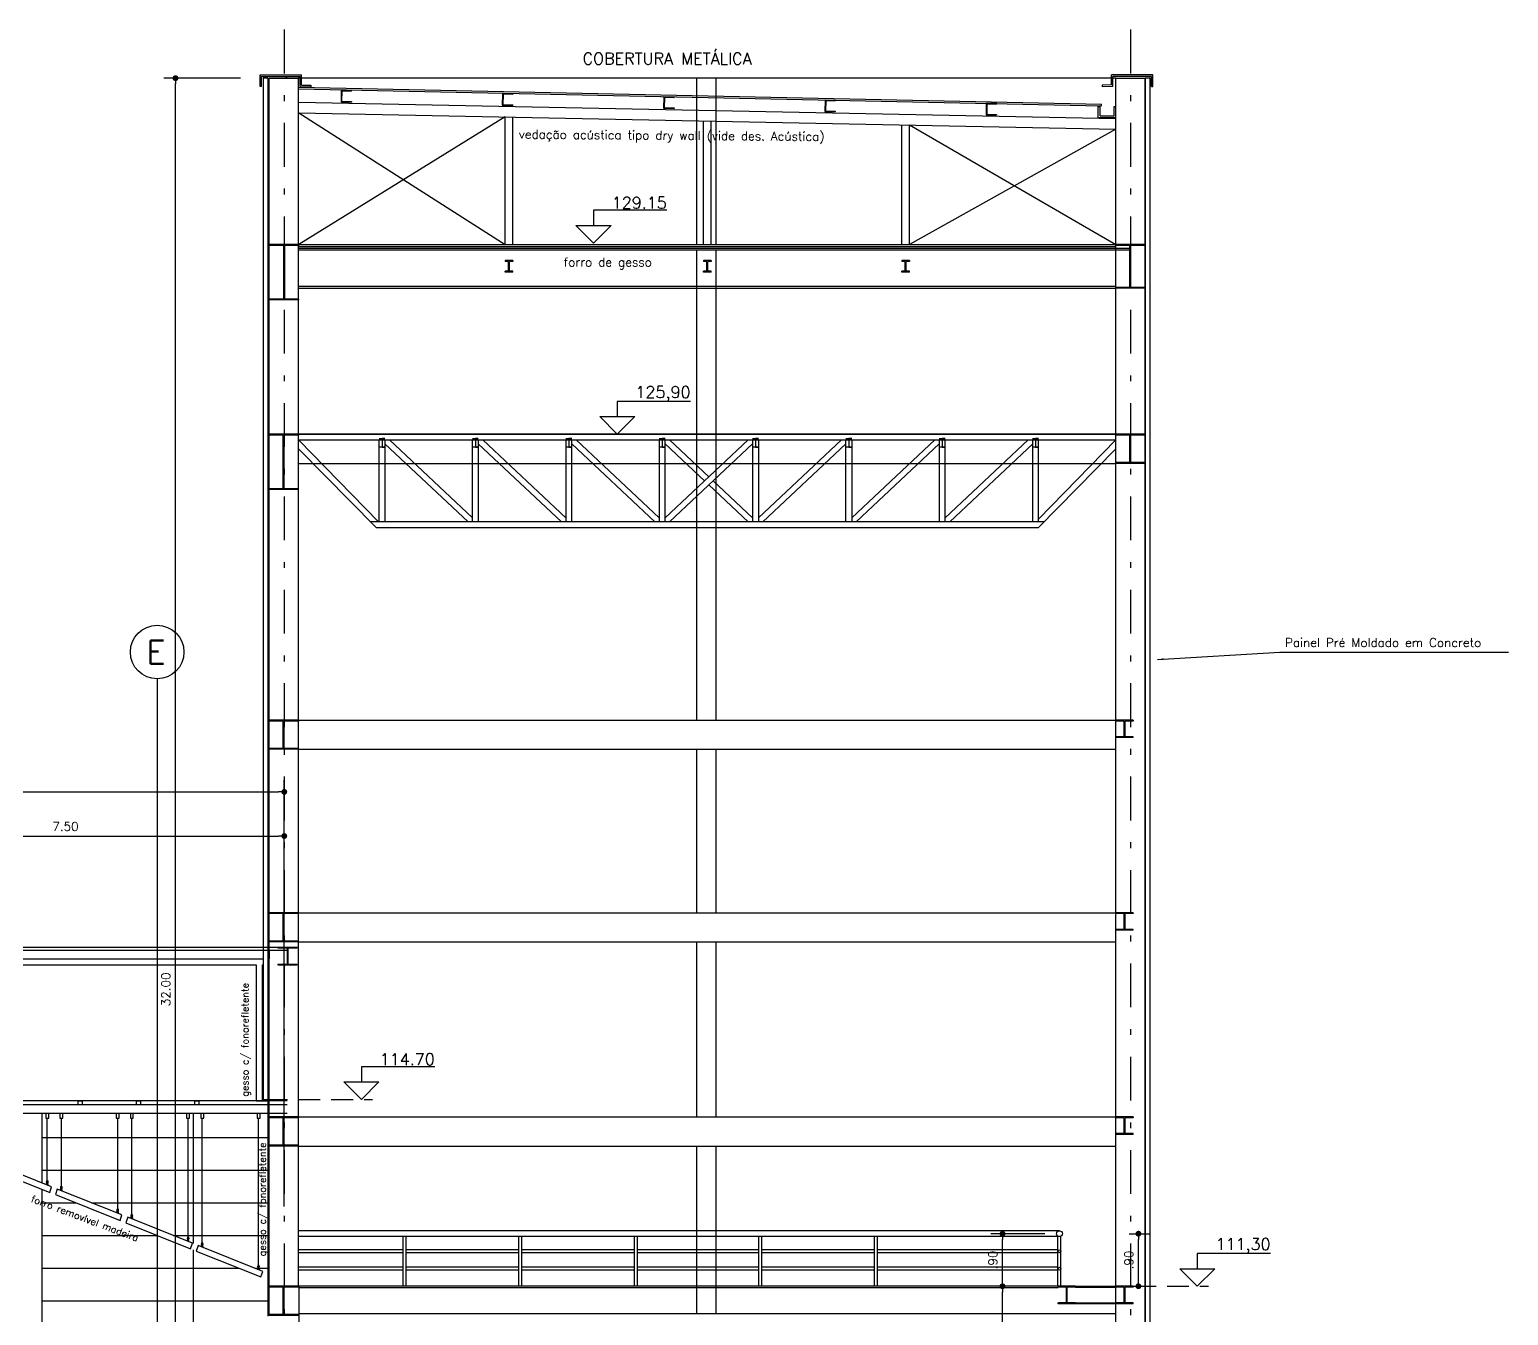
# Model space of a CAD drawing. Extents: x -14 to 107, y -33 to 53.
# Drawn here: x 55.05 to 80.4, y -12.45 to 9.58 of the extents above; entities that cross this region are included whole.
import ezdxf
from ezdxf.enums import TextEntityAlignment as Align

# ---------------------------------------------------------------- set-up
doc = ezdxf.new("R2010")
doc.units = 0
doc.header["$LTSCALE"] = 1.5
doc.header["$MEASUREMENT"] = 0
doc.linetypes.add('DASHDOT', pattern=[1, 0.5, -0.25, 0, -0.25])
doc.linetypes.add('HIDDEN', pattern=[0.375, 0.25, -0.125])
doc.layers.get('0').update_dxf_attribs({"linetype": 'CONTINUOUS'})
doc.layers.get('DEFPOINTS').update_dxf_attribs({"linetype": 'CONTINUOUS'})
for name, color, linetype in [('A-ESTRUTURA', 4, 'CONTINUOUS'), ('A-FORRO', 2, 'CONTINUOUS'), ('A-PAREDE', 3, 'CONTINUOUS'), ('COTAS', 1, 'CONTINUOUS'), ('EIXOS', 7, 'DASHDOT'), ('LNHVISTA', 2, 'CONTINUOUS'), ('N-LNHVISTA', 2, 'CONTINUOUS'), ('N-NOTACOES', 7, 'CONTINUOUS'), ('N-PROJEÇÃO', 1, 'HIDDEN'), ('N-TEXTO', 2, 'CONTINUOUS')]:
    doc.layers.add(name, color=color, linetype=linetype)
doc.styles.add('COTA', font='romans.shx')
doc.styles.add('REGUA-080', font='simplex', dxfattribs={"height": 0.15})
doc.styles.add('ROMANS', font='romans')
doc.dimstyles.new('DG060-1', dxfattribs={"dimscale": 0.1, "dimtxt": 1.5, "dimasz": 1, "dimexe": 2, "dimexo": 2.5, "dimgap": 0.9, "dimtad": 1, "dimzin": 4, "dimtxsty": 'COTA', "dimblk": 'DOT', "dimblk1": 'DOT', "dimblk2": 'DOT', "dimsah": 1, "dimcen": 0.09, "dimclrd": 1, "dimclre": 1, "dimclrt": 2, "dimazin": 3, "dimtfac": 1, "dimtdec": 4, "dimtix": 1, "dimtmove": 0, "dimatfit": 3, "dimtvp": 2, "dimtolj": 1, "dimtzin": 0})

# ---------------------------------------------------------------- blocks, each defined once
blk = doc.blocks.new('N-1903')
at = {"layer": 'N-NOTACOES', "color": 1}
for p, q in [((0.01255, 0.00562), (0, 0.00562)), ((0, 0.00562), (0, 0.003)), ((-0.003, 0.003), (0.003, 0.003)), ((0, 0), (-0.003, 0.003)), ((0.003, 0.003), (0, 0))]:
    blk.add_line(p, q, dxfattribs=at)
at = {"layer": 'N-NOTACOES', "color": 2, "style": 'ROMANS'}
blk.add_attdef('COTAC', text='', height=0.002, dxfattribs=at).set_placement((0.00785, 0.00691), align=Align.MIDDLE)
blk = doc.blocks.new('DOT')
at = {"color": 0, "linetype": 'BYBLOCK'}
blk.add_line((-0.5, 0), (-1, 0), dxfattribs=at)
at = {"color": 0, "linetype": 'BYBLOCK', "const_width": 0.5}
blk.add_lwpolyline([(-0.25, 0, 1), (0.25, 0, 1)], format="xyb", close=True, dxfattribs=at)
blk = doc.blocks.new('*D20')
at = {"color": 1, "linetype": 'BYBLOCK'}
for p, q in [((72.476, -11.952), (71.525, -11.952)), ((71.725, -22.152), (71.725, -12.052)), ((71.4, -22.252), (71.925, -22.252))]:
    blk.add_line(p, q, dxfattribs=at)
at = {"layer": 'DEFPOINTS', "color": 0, "linetype": 'BYBLOCK'}
for p in [(71.725, -11.952), (72.726, -11.952), (71.15, -22.252)]:
    blk.add_point(p, dxfattribs=at)
at = {"color": 1, "linetype": 'BYBLOCK', "xscale": 0.1, "yscale": 0.1, "zscale": 0.1}
for p, rotation in [((71.725, -11.952), 90), ((71.725, -22.252), 270)]:
    blk.add_blockref('DOT', p, dxfattribs=dict(at, rotation=rotation))
at = {"color": 2, "linetype": 'BYBLOCK', "insert": (71.56, -17.102), "char_height": 0.15, "attachment_point": 5, "rotation": 90, "style": 'COTA'}
blk.add_mtext('\\A1;10.30', dxfattribs=at)
blk = doc.blocks.new('_DOT')
at = {"color": 0, "linetype": 'BYBLOCK'}
blk.add_line((-0.5, 0), (-1, 0), dxfattribs=at)
at = {"color": 0, "linetype": 'BYBLOCK', "const_width": 0.5}
blk.add_lwpolyline([(-0.25, 0, 1), (0.25, 0, 1)], format="xyb", close=True, dxfattribs=at)
blk = doc.blocks.new('*D23')
at = {"color": 1, "linetype": 'BYBLOCK'}
for p, q in [((51.917, -6.193), (51.917, -4.038)), ((59.417, -10.584), (59.417, -4.038)), ((52.017, -4.238), (59.317, -4.238))]:
    blk.add_line(p, q, dxfattribs=at)
at = {"layer": 'DEFPOINTS', "color": 0, "linetype": 'BYBLOCK'}
for p in [(59.417, -4.238), (51.917, -6.443), (59.417, -10.834)]:
    blk.add_point(p, dxfattribs=at)
at = {"color": 1, "linetype": 'BYBLOCK', "xscale": 0.1, "yscale": 0.1, "zscale": 0.1, "rotation": 180}
blk.add_blockref('DOT', (51.917, -4.238), dxfattribs=at)
at = {"color": 1, "linetype": 'BYBLOCK', "xscale": 0.1, "yscale": 0.1, "zscale": 0.1}
blk.add_blockref('DOT', (59.417, -4.238), dxfattribs=at)
at = {"color": 2, "linetype": 'BYBLOCK', "insert": (55.667, -4.073), "char_height": 0.15, "attachment_point": 5, "style": 'COTA'}
blk.add_mtext('\\A1;7.50', dxfattribs=at)
blk = doc.blocks.new('*D24')
at = {"color": 1, "linetype": 'BYBLOCK'}
for p, q in [((44.917, -6.197), (44.917, -3.281)), ((59.417, -10.584), (59.417, -3.281)), ((45.017, -3.481), (59.317, -3.481))]:
    blk.add_line(p, q, dxfattribs=at)
at = {"layer": 'DEFPOINTS', "color": 0, "linetype": 'BYBLOCK'}
for p in [(59.417, -3.481), (44.917, -6.447), (59.417, -10.834)]:
    blk.add_point(p, dxfattribs=at)
at = {"color": 1, "linetype": 'BYBLOCK', "xscale": 0.1, "yscale": 0.1, "zscale": 0.1, "rotation": 180}
blk.add_blockref('DOT', (44.917, -3.481), dxfattribs=at)
at = {"color": 1, "linetype": 'BYBLOCK', "xscale": 0.1, "yscale": 0.1, "zscale": 0.1}
blk.add_blockref('DOT', (59.417, -3.481), dxfattribs=at)
at = {"color": 2, "linetype": 'BYBLOCK', "insert": (52.167, -3.316), "char_height": 0.15, "attachment_point": 5, "style": 'COTA'}
blk.add_mtext('\\A1;14.50', dxfattribs=at)
blk = doc.blocks.new('*D26')
at = {"color": 1, "linetype": 'BYBLOCK'}
for p, q in [((58.667, 8.748), (57.352, 8.748)), ((57.552, -23.152), (57.552, 8.648)), ((56.178, -23.252), (57.752, -23.252))]:
    blk.add_line(p, q, dxfattribs=at)
at = {"layer": 'DEFPOINTS', "color": 0, "linetype": 'BYBLOCK'}
for p in [(57.552, 8.748), (58.917, 8.748), (55.928, -23.252)]:
    blk.add_point(p, dxfattribs=at)
at = {"color": 1, "linetype": 'BYBLOCK', "xscale": 0.1, "yscale": 0.1, "zscale": 0.1}
for p, rotation in [((57.552, 8.748), 90), ((57.552, -23.252), 270)]:
    blk.add_blockref('DOT', p, dxfattribs=dict(at, rotation=rotation))
at = {"color": 2, "linetype": 'BYBLOCK', "insert": (57.387, -6.865), "char_height": 0.15, "attachment_point": 5, "rotation": 90, "style": 'COTA'}
blk.add_mtext('\\A1;32.00', dxfattribs=at)
blk = doc.blocks.new('*D32')
at = {"color": 1, "linetype": 'BYBLOCK'}
for p, q in [((72.451, -11.052), (71.525, -11.052)), ((71.725, -11.852), (71.725, -11.152)), ((72.425, -11.952), (71.525, -11.952))]:
    blk.add_line(p, q, dxfattribs=at)
at = {"layer": 'DEFPOINTS', "color": 0, "linetype": 'BYBLOCK'}
for p in [(71.725, -11.052), (72.701, -11.052), (72.675, -11.952)]:
    blk.add_point(p, dxfattribs=at)
at = {"color": 1, "linetype": 'BYBLOCK', "xscale": 0.1, "yscale": 0.1, "zscale": 0.1}
for p, rotation in [((71.725, -11.052), 90), ((71.725, -11.952), 270)]:
    blk.add_blockref('DOT', p, dxfattribs=dict(at, rotation=rotation))
at = {"color": 2, "linetype": 'BYBLOCK', "insert": (71.56, -11.502), "char_height": 0.15, "attachment_point": 5, "rotation": 90, "style": 'COTA'}
blk.add_mtext('\\A1;.90', dxfattribs=at)
blk = doc.blocks.new('*D33')
at = {"color": 1, "linetype": 'BYBLOCK'}
for p, q in [((73.896, -11.052), (74.255, -11.052)), ((74.055, -11.852), (74.055, -11.152)), ((73.923, -11.952), (74.255, -11.952))]:
    blk.add_line(p, q, dxfattribs=at)
at = {"layer": 'DEFPOINTS', "color": 0, "linetype": 'BYBLOCK'}
for p in [(73.646, -11.052), (74.055, -11.052), (73.673, -11.952)]:
    blk.add_point(p, dxfattribs=at)
at = {"color": 1, "linetype": 'BYBLOCK', "xscale": 0.1, "yscale": 0.1, "zscale": 0.1}
for p, rotation in [((74.055, -11.052), 90), ((74.055, -11.952), 270)]:
    blk.add_blockref('DOT', p, dxfattribs=dict(at, rotation=rotation))
at = {"color": 2, "linetype": 'BYBLOCK', "insert": (73.89, -11.502), "char_height": 0.15, "attachment_point": 5, "rotation": 90, "style": 'COTA'}
blk.add_mtext('\\A1;.90', dxfattribs=at)
blk = doc.blocks.new('VIGA50')
at = {"layer": 'A-ESTRUTURA'}
for p, q in [((0.5, 0.5), (0, 0.5)), ((0, 0.5), (0, 0.485)), ((0.2425, 0.485), (0, 0.485)), ((0.2425, 0.015), (0.2425, 0.485)), ((0.2575, 0.015), (0.2575, 0.485)), ((0.5, 0.485), (0.2575, 0.485)), ((0.5, 0.5), (0.5, 0.485)), ((0, 0), (0, 0.015)), ((0.2425, 0.015), (0, 0.015)), ((0.5, 0), (0, 0)), ((0.5, 0.015), (0.2575, 0.015)), ((0.5, 0), (0.5, 0.015))]:
    blk.add_line(p, q, dxfattribs=at)
blk = doc.blocks.new('VIGA90')
at = {"layer": 'A-ESTRUTURA'}
for p, q in [((0, 0), (-0.5, 0)), ((0, 0), (0, -0.015)), ((-0.5, 0), (-0.5, -0.015)), ((-0.2575, -0.015), (-0.5, -0.015)), ((-0.2575, -0.935), (-0.2575, -0.015)), ((-0.2425, -0.935), (-0.2425, -0.015)), ((0, -0.015), (-0.2425, -0.015)), ((-0.5, -0.95), (-0.5, -0.935)), ((-0.2575, -0.935), (-0.5, -0.935)), ((0, -0.95), (-0.5, -0.95)), ((0, -0.935), (-0.2425, -0.935)), ((0, -0.95), (0, -0.935))]:
    blk.add_line(p, q, dxfattribs=at)
blk = doc.blocks.new('VIGA20')
at = {"layer": 'A-ESTRUTURA'}
for p, q in [((0.065, 0.2), (-0.065, 0.2)), ((-0.065, 0.2), (-0.065, 0.185)), ((-0.0075, 0.185), (-0.065, 0.185)), ((-0.065, 0), (-0.065, 0.015)), ((-0.0075, 0.015), (-0.065, 0.015)), ((0.065, 0), (-0.065, 0)), ((-0.0075, 0.015), (-0.0075, 0.185)), ((0.0075, 0.015), (0.0075, 0.185)), ((0.065, 0.185), (0.0075, 0.185)), ((0.065, 0.015), (0.0075, 0.015)), ((0.065, 0.2), (0.065, 0.185)), ((0.065, 0), (0.065, 0.015))]:
    blk.add_line(p, q, dxfattribs=at)
blk = doc.blocks.new('VIGA75')
at = {"layer": 'A-ESTRUTURA'}
for p, q in [((0.25, 0.75), (-0.25, 0.75)), ((-0.25, 0.75), (-0.25, 0.735)), ((-0.0075, 0.735), (-0.25, 0.735)), ((-0.0075, 0.015), (-0.0075, 0.735)), ((0.0075, 0.015), (0.0075, 0.735)), ((0.25, 0.735), (0.0075, 0.735)), ((0.25, 0.75), (0.25, 0.735)), ((-0.25, 0), (-0.25, 0.015)), ((-0.0075, 0.015), (-0.25, 0.015)), ((0.25, 0), (-0.25, 0)), ((0.25, 0.015), (0.0075, 0.015)), ((0.25, 0), (0.25, 0.015))]:
    blk.add_line(p, q, dxfattribs=at)
blk = doc.blocks.new('VIGA30')
at = {"layer": 'A-ESTRUTURA'}
for p, q in [((0.3, 0), (0, 0)), ((0, 0), (0, -0.015)), ((0.3, 0), (0.3, -0.015)), ((0.1425, -0.015), (0, -0.015)), ((0.1425, -0.285), (0.1425, -0.015)), ((0.1575, -0.285), (0.1575, -0.015)), ((0.3, -0.015), (0.1575, -0.015)), ((0, -0.3), (0, -0.285)), ((0.1425, -0.285), (0, -0.285)), ((0.3, -0.3), (0, -0.3)), ((0.3, -0.285), (0.1575, -0.285)), ((0.3, -0.3), (0.3, -0.285))]:
    blk.add_line(p, q, dxfattribs=at)

msp = doc.modelspace()

# ---------------------------------------------------------------- linework, layer by layer
at = {"layer": 'A-ESTRUTURA'}
for p, q in [((60.57, 8.523), (60.57, 8.533)), ((63.335, 8.468), (63.335, 8.478)), ((66.099, 8.412), (66.1, 8.422)), ((68.864, 8.357), (68.864, 8.367)), ((60.567, 8.348), (60.566, 8.338)), ((63.331, 8.293), (63.331, 8.283)), ((66.096, 8.238), (66.096, 8.228)), ((68.86, 8.183), (68.86, 8.173)), ((71.622, 8.127), (71.622, 8.117)), ((71.625, 8.302), (71.626, 8.312)), ((61.042, 2.573), (61.142, 2.573)), ((61.142, 2.573), (61.092, 2.573)), ((61.092, 2.573), (61.092, 2.423)), ((62.642, 2.573), (62.742, 2.573)), ((62.742, 2.573), (62.692, 2.573)), ((62.692, 2.573), (62.692, 2.423)), ((64.242, 2.573), (64.342, 2.573)), ((64.342, 2.573), (64.292, 2.573)), ((64.292, 2.573), (64.292, 2.423)), ((65.842, 2.573), (65.942, 2.573)), ((65.942, 2.573), (65.892, 2.573)), ((65.892, 2.573), (65.892, 2.423)), ((67.442, 2.573), (67.542, 2.573)), ((67.542, 2.573), (67.492, 2.573)), ((67.492, 2.573), (67.492, 2.423)), ((69.042, 2.573), (69.142, 2.573)), ((69.142, 2.573), (69.092, 2.573)), ((69.092, 2.573), (69.092, 2.423)), ((70.642, 2.573), (70.742, 2.573)), ((70.742, 2.573), (70.692, 2.573)), ((70.692, 2.573), (70.692, 2.423)), ((72.242, 2.573), (72.342, 2.573)), ((72.342, 2.573), (72.292, 2.573)), ((72.292, 2.573), (72.292, 2.423)), ((61.142, 2.423), (61.042, 2.423)), ((61.092, 2.423), (61.142, 2.423)), ((62.742, 2.423), (62.642, 2.423)), ((62.692, 2.423), (62.742, 2.423)), ((64.342, 2.423), (64.242, 2.423)), ((64.292, 2.423), (64.342, 2.423)), ((65.942, 2.423), (65.842, 2.423)), ((65.892, 2.423), (65.942, 2.423)), ((67.542, 2.423), (67.442, 2.423)), ((67.492, 2.423), (67.542, 2.423)), ((69.142, 2.423), (69.042, 2.423)), ((69.092, 2.423), (69.142, 2.423)), ((70.742, 2.423), (70.642, 2.423)), ((70.692, 2.423), (70.742, 2.423)), ((72.342, 2.423), (72.242, 2.423)), ((72.292, 2.423), (72.342, 2.423)), ((59.057, -6.143), (59.638, -6.143)), ((59.308, -6.143), (59.308, -6.153)), ((59.308, -6.153), (59.468, -6.153)), ((59.468, -6.153), (59.468, -6.433)), ((59.478, -6.153), (59.478, -6.433)), ((59.478, -6.153), (59.638, -6.153)), ((59.638, -6.143), (59.638, -6.153)), ((59.308, -6.433), (59.468, -6.433)), ((59.308, -6.433), (59.308, -6.443)), ((59.308, -6.443), (59.638, -6.443)), ((59.478, -6.433), (59.638, -6.433)), ((59.638, -6.433), (59.638, -6.443))]:
    msp.add_line(p, q, dxfattribs=at)
for points in [[(60.57, 8.533), (60.393, 8.537), (60.389, 8.342), (60.566, 8.338)], [(60.57, 8.523), (60.402, 8.526), (60.399, 8.352), (60.567, 8.348)], [(63.335, 8.478), (63.157, 8.481), (63.153, 8.287), (63.331, 8.283)], [(63.335, 8.468), (63.167, 8.471), (63.163, 8.296), (63.331, 8.293)], [(66.1, 8.422), (65.922, 8.426), (65.918, 8.231), (66.096, 8.228)], [(66.099, 8.412), (65.931, 8.416), (65.928, 8.241), (66.096, 8.238)], [(68.864, 8.367), (68.686, 8.371), (68.682, 8.176), (68.86, 8.173)], [(68.864, 8.357), (68.696, 8.36), (68.692, 8.186), (68.86, 8.183)], [(71.626, 8.312), (71.448, 8.315), (71.444, 8.121), (71.622, 8.117)], [(71.625, 8.302), (71.458, 8.305), (71.454, 8.131), (71.622, 8.127)]]:
    msp.add_lwpolyline(points, dxfattribs=at)
for points in [[(55.882, -8.773), (55.952, -8.773), (55.952, -8.843), (55.882, -8.843)], [(56.882, -8.773), (56.952, -8.773), (56.952, -8.843), (56.882, -8.843)], [(57.882, -8.773), (57.952, -8.773), (57.952, -8.843), (57.882, -8.843)]]:
    msp.add_lwpolyline(points, close=True, dxfattribs=at)
at = {"layer": 'A-FORRO'}
for points in [[(54.32, -9.804), (54.288, -9.899), (55.397, -10.343), (55.428, -10.248)], [(55.527, -10.287), (55.495, -10.382), (56.603, -10.826), (56.635, -10.731)], [(56.733, -10.771), (56.702, -10.865), (57.81, -11.309), (57.842, -11.215)], [(57.94, -11.254), (57.908, -11.349), (59.017, -11.793), (59.049, -11.698)]]:
    msp.add_lwpolyline(points, close=True, dxfattribs=at)
at = {"layer": 'A-PAREDE'}
msp.add_line((59.657, 8.748), (59.657, 2.648), dxfattribs=at)
at = {"layer": 'COTAS'}
for p, q in [((72.701, -11.002), (59.658, -11.002)), ((72.676, -11.102), (59.658, -11.102)), ((61.449, -11.102), (61.449, -11.952)), ((61.5, -11.102), (61.5, -11.952)), ((63.43, -11.102), (63.43, -11.952)), ((63.481, -11.102), (63.481, -11.952)), ((65.411, -11.102), (65.411, -11.952)), ((65.462, -11.102), (65.462, -11.952)), ((67.545, -11.102), (67.545, -11.952)), ((67.596, -11.102), (67.596, -11.952)), ((69.526, -11.102), (69.526, -11.952)), ((69.577, -11.102), (69.577, -11.952)), ((72.676, -11.952), (72.676, -11.097)), ((72.726, -11.952), (72.726, -11.097)), ((61.449, -11.327), (59.658, -11.327)), ((61.449, -11.377), (59.658, -11.377)), ((63.43, -11.327), (61.5, -11.327)), ((63.43, -11.377), (61.5, -11.377)), ((65.411, -11.327), (63.481, -11.327)), ((65.411, -11.377), (63.481, -11.377)), ((67.545, -11.327), (65.462, -11.327)), ((67.545, -11.377), (65.462, -11.377)), ((69.526, -11.327), (67.596, -11.327)), ((69.526, -11.377), (67.596, -11.377)), ((72.676, -11.327), (69.577, -11.327)), ((72.676, -11.377), (69.577, -11.377)), ((61.449, -11.627), (59.658, -11.627)), ((63.43, -11.627), (61.5, -11.627)), ((65.411, -11.627), (63.481, -11.627)), ((67.545, -11.627), (65.462, -11.627)), ((69.526, -11.627), (67.596, -11.627)), ((72.676, -11.627), (69.577, -11.627)), ((61.449, -11.677), (59.658, -11.677)), ((63.43, -11.677), (61.5, -11.677)), ((65.411, -11.677), (63.481, -11.677)), ((67.545, -11.677), (65.462, -11.677)), ((69.526, -11.677), (67.596, -11.677)), ((72.676, -11.677), (69.577, -11.677))]:
    msp.add_line(p, q, dxfattribs=at)
at = {"layer": 'EIXOS'}
for p, q in [((59.417, 9.58), (59.417, -27.346)), ((73.917, 9.58), (73.917, -27.346))]:
    msp.add_line(p, q, dxfattribs=at)
at = {"layer": 'EIXOS', "linetype": 'CONTINUOUS', "ltscale": 0.5}
msp.add_line((57.239, -1.544), (57.239, -27.346), dxfattribs=at)
at = {"layer": 'EIXOS', "linetype": 'CONTINUOUS'}
msp.add_circle((57.239, -1.085), 0.459, dxfattribs=at)
at = {"layer": 'LNHVISTA', "color": 1}
for p, q in [((59.664, 8.156), (63.202, 5.898)), ((63.202, 8.086), (59.667, 5.898)), ((63.202, 5.898), (63.202, 8.086)), ((63.332, 5.898), (63.332, 8.083)), ((66.602, 5.898), (66.602, 8.018)), ((66.732, 5.898), (66.732, 8.015)), ((70.002, 5.898), (70.002, 7.95)), ((70.132, 5.898), (70.132, 7.947)), ((70.132, 7.947), (73.667, 5.898)), ((73.667, 7.876), (70.132, 5.898)), ((72.678, -11.952), (59.658, -11.952)), ((72.678, -11.977), (59.658, -11.977)), ((73.667, -12.427), (59.667, -12.427))]:
    msp.add_line(p, q, dxfattribs=at)
at = {"layer": 'LNHVISTA'}
for centre, radius in [((72.701, -11.052), 0.05), ((72.701, -11.352), 0.025), ((72.701, -11.652), 0.025)]:
    msp.add_circle(centre, radius, dxfattribs=at)
at = {"layer": 'N-LNHVISTA', "color": 7}
for p, q in [((59.002, 8.803), (59.712, 8.803)), ((59.002, 8.606), (59.002, 8.803)), ((59.027, 8.778), (59.687, 8.778)), ((59.027, 8.606), (59.027, 8.778)), ((59.467, 8.748), (59.437, 8.748)), ((59.667, 8.748), (59.657, 8.748)), ((59.687, 8.606), (59.687, 8.778)), ((59.712, 8.63), (59.712, 8.803)), ((59.712, 8.63), (59.871, 8.627)), ((59.871, 8.627), (59.871, 8.602)), ((73.433, 8.627), (73.434, 8.602)), ((73.593, 8.631), (73.434, 8.627)), ((73.434, 8.627), (73.434, 8.602)), ((74.303, 8.803), (73.593, 8.803)), ((73.593, 8.631), (73.593, 8.803)), ((74.278, 8.778), (73.618, 8.778)), ((73.618, 8.606), (73.618, 8.778)), ((74.278, 8.606), (74.278, 8.778)), ((74.303, 8.606), (74.303, 8.803)), ((59.027, 8.606), (59.002, 8.606)), ((59.667, 8.592), (73.423, 8.3)), ((59.667, 8.567), (73.423, 8.275)), ((59.687, 8.606), (59.871, 8.602)), ((73.618, 8.606), (73.434, 8.602)), ((74.278, 8.606), (74.303, 8.606)), ((73.423, 8.275), (73.423, 8.3)), ((59.667, 5.833), (73.917, 5.833)), ((59.667, 5.808), (73.917, 5.808)), ((13.712, -6.143), (59.468, -6.143)), ((13.724, -6.193), (59.468, -6.193)), ((59.158, -6.193), (59.158, -6.343)), ((59.468, -8.843), (51.917, -8.843)), ((59.468, -8.773), (54.067, -8.773)), ((59.468, -8.993), (51.917, -8.993)), ((55.268, -10.184), (55.268, -8.993)), ((55.356, -10.219), (55.356, -9.073)), ((55.597, -10.315), (55.597, -9.073)), ((56.563, -10.702), (56.563, -9.073)), ((56.804, -10.799), (56.804, -9.073)), ((57.769, -11.185), (57.769, -9.073)), ((57.859, -11.221), (57.859, -8.993)), ((58.011, -11.282), (58.011, -9.073)), ((58.976, -11.669), (58.976, -9.073)), ((55.268, -23.252), (55.268, -10.291)), ((57.859, -22.357), (57.859, -11.329)), ((59.667, -11.952), (59.667, -22.252)), ((74.155, -11.952), (74.175, -11.952))]:
    msp.add_line(p, q, dxfattribs=at)
at = {"layer": 'N-LNHVISTA', "color": 6}
for p, q in [((59.057, 8.748), (59.057, -8.752)), ((59.137, 8.748), (59.057, 8.748)), ((59.137, 8.748), (59.137, -8.752)), ((74.168, 8.748), (74.168, -22.252)), ((74.248, 8.748), (74.168, 8.748)), ((74.248, 8.748), (74.248, -22.252)), ((59.057, -8.752), (59.138, -8.752))]:
    msp.add_line(p, q, dxfattribs=at)
at = {"layer": 'N-LNHVISTA', "color": 1}
for p, q in [((59.687, 8.748), (59.667, 8.748)), ((73.667, 8.748), (59.712, 8.748)), ((66.488, 5.898), (66.488, 8.748)), ((66.818, 5.898), (66.818, 8.748)), ((66.488, -2.252), (66.488, 5.808)), ((66.818, -2.252), (66.818, 5.808)), ((59.667, 2.648), (73.672, 2.648)), ((59.667, 2.148), (73.672, 2.148)), ((59.658, -2.252), (73.663, -2.252)), ((59.658, -2.752), (73.663, -2.752)), ((66.488, -5.552), (66.488, -2.752)), ((66.818, -5.552), (66.818, -2.752)), ((59.658, -5.552), (73.663, -5.552)), ((59.658, -6.052), (73.663, -6.052)), ((66.488, -9.052), (66.488, -6.052)), ((66.818, -9.052), (66.818, -6.052)), ((59.658, -9.052), (73.663, -9.052)), ((55.268, -9.402), (59.138, -9.402)), ((59.658, -9.552), (73.663, -9.552)), ((66.488, -12.427), (66.488, -9.552)), ((66.818, -12.427), (66.818, -9.552)), ((55.268, -9.962), (59.138, -9.962)), ((55.268, -10.522), (55.845, -10.522)), ((56.114, -10.522), (59.138, -10.522)), ((55.268, -11.082), (57.244, -11.082)), ((57.512, -11.082), (59.138, -11.082)), ((55.268, -11.642), (58.642, -11.642)), ((58.911, -11.642), (59.138, -11.642)), ((55.268, -12.202), (59.138, -12.202))]:
    msp.add_line(p, q, dxfattribs=at)
at = {"layer": 'N-LNHVISTA', "color": 4}
for p, q in [((73.663, 8.748), (73.663, -22.252)), ((73.663, 8.748), (74.163, 8.748)), ((74.163, 8.748), (74.163, -22.252))]:
    msp.add_line(p, q, dxfattribs=at)
at = {"layer": 'N-LNHVISTA'}
for p, q in [((59.664, 8.156), (73.667, 7.876)), ((59.667, 8.336), (73.667, 8.056)), ((73.367, 8.071), (73.367, 8.265)), ((73.367, 8.265), (73.397, 8.265)), ((73.397, 8.101), (73.397, 8.265)), ((73.637, 8.101), (73.637, 8.265)), ((73.637, 8.265), (73.667, 8.265)), ((73.367, 8.071), (73.667, 8.071)), ((73.397, 8.101), (73.637, 8.101)), ((59.667, 5.898), (73.667, 5.898)), ((59.667, 5.863), (73.667, 5.863)), ((59.667, 5.183), (73.667, 5.183)), ((59.667, 5.148), (73.667, 5.148)), ((73.667, 2.648), (59.667, 2.648)), ((59.667, 2.548), (73.667, 2.548)), ((59.667, 2.545), (61.031, 1.148)), ((61.042, 1.148), (61.042, 2.548)), ((61.142, 2.548), (61.142, 1.148)), ((62.642, 1.213), (61.219, 2.548)), ((62.642, 1.148), (62.642, 2.548)), ((62.742, 2.548), (62.742, 1.148)), ((64.242, 1.213), (62.819, 2.548)), ((64.242, 2.548), (64.242, 1.148)), ((64.342, 1.148), (64.342, 2.548)), ((65.842, 1.213), (64.419, 2.548)), ((65.842, 2.548), (65.842, 1.148)), ((67.366, 2.548), (65.942, 1.213)), ((65.942, 1.148), (65.942, 2.548)), ((66.692, 1.916), (66.019, 2.548)), ((67.442, 2.548), (67.442, 1.148)), ((67.542, 1.213), (68.966, 2.548)), ((67.542, 2.548), (67.542, 1.148)), ((69.042, 1.148), (69.042, 2.548)), ((69.142, 1.213), (70.566, 2.548)), ((69.142, 2.548), (69.142, 1.148)), ((70.642, 2.548), (70.642, 1.148)), ((70.742, 1.213), (72.166, 2.548)), ((70.742, 1.148), (70.742, 2.548)), ((72.242, 2.548), (72.242, 1.148)), ((73.667, 2.548), (72.342, 1.19)), ((72.342, 1.148), (72.342, 2.548)), ((59.667, 2.392), (60.989, 1.048)), ((61.142, 2.482), (62.566, 1.148)), ((62.742, 2.482), (64.166, 1.148)), ((64.342, 2.482), (65.766, 1.148)), ((65.942, 2.482), (66.619, 1.848)), ((66.019, 1.148), (67.442, 2.482)), ((69.042, 2.482), (67.619, 1.148)), ((70.642, 2.482), (69.219, 1.148)), ((72.245, 2.482), (70.822, 1.148)), ((73.667, 2.395), (72.342, 1.048)), ((66.692, 1.779), (67.366, 1.148)), ((66.765, 1.848), (67.442, 1.213)), ((72.44, 1.148), (60.891, 1.148)), ((60.989, 1.048), (72.342, 1.048)), ((58.937, -6.443), (58.937, -8.773)), ((59.037, -6.443), (59.037, -8.773)), ((59.138, -12.467), (59.138, -8.752)), ((59.138, -8.752), (59.158, -8.752)), ((59.158, -12.452), (59.158, -9.052)), ((72.928, -11.952), (73.42, -11.952)), ((72.978, -11.967), (73.667, -11.967)), ((73.42, -11.952), (73.67, -11.952)), ((72.978, -12.237), (73.667, -12.237)), ((72.978, -12.246), (73.667, -12.246)), ((59.658, -12.452), (59.667, -12.452))]:
    msp.add_line(p, q, dxfattribs=at)
at = {"layer": 'N-LNHVISTA', "color": 2}
for p, q in [((13.793, -6.343), (59.057, -6.343)), ((13.822, -6.443), (58.937, -6.443)), ((59.037, -6.443), (59.057, -6.443))]:
    msp.add_line(p, q, dxfattribs=at)
at = {"layer": 'N-LNHVISTA', "color": 7}
for centre in [(55.349, -10.216), (55.59, -10.313), (56.555, -10.699), (56.797, -10.796), (57.762, -11.183), (58.003, -11.279), (58.969, -11.666)]:
    msp.add_arc(centre, 0.0236, 338.1777, 158.1777, dxfattribs=at)
for centre in [(55.355, -10.167), (55.596, -10.263), (56.562, -10.65), (56.803, -10.747), (57.769, -11.133), (58.01, -11.23), (58.976, -11.616)]:
    msp.add_ellipse(centre, major_axis=(0, -0.0282), ratio=0.366893, dxfattribs=at)
at = {"layer": 'N-NOTACOES', "color": 1}
for p, q in [((61.995, -8.191), (60.74, -8.191)), ((60.74, -8.191), (60.74, -8.452)), ((60.44, -8.452), (61.04, -8.452)), ((60.74, -8.752), (60.44, -8.452)), ((61.04, -8.452), (60.74, -8.752))]:
    msp.add_line(p, q, dxfattribs=at)
at = {"layer": 'N-PROJEÇÃO'}
for p, q in [((59.097, -8.752), (60.931, -8.752)), ((73.42, -11.952), (75.254, -11.952))]:
    msp.add_line(p, q, dxfattribs=at)
for points in [[(55.331, -9.073), (55.381, -9.073), (55.381, -8.993), (55.331, -8.993)], [(55.572, -9.073), (55.622, -9.073), (55.622, -8.993), (55.572, -8.993)], [(56.538, -9.073), (56.588, -9.073), (56.588, -8.993), (56.538, -8.993)], [(56.779, -9.073), (56.829, -9.073), (56.829, -8.993), (56.779, -8.993)], [(57.744, -9.073), (57.794, -9.073), (57.794, -8.993), (57.744, -8.993)], [(57.986, -9.073), (58.036, -9.073), (58.036, -8.993), (57.986, -8.993)], [(58.951, -9.073), (59.001, -9.073), (59.001, -8.993), (58.951, -8.993)]]:
    msp.add_lwpolyline(points, close=True, dxfattribs=at)
at = {"layer": 'N-TEXTO', "color": 4}
for p, q in [((59.158, -11.952), (59.158, 8.748)), ((59.158, 8.748), (59.657, 8.748)), ((59.658, -11.952), (59.658, 8.748))]:
    msp.add_line(p, q, dxfattribs=at)
at = {"layer": 'N-TEXTO'}
for p, q in [((74.248, 8.778), (74.278, 8.778)), ((74.278, 8.748), (74.278, 8.778)), ((59.057, -6.343), (59.057, -6.443)), ((58.937, -8.773), (59.138, -8.773))]:
    msp.add_line(p, q, dxfattribs=at)

# ---------------------------------------------------------------- block references
at = {"layer": 'A-ESTRUTURA'}
for name, p in [('VIGA90', (59.667, 5.898)), ('VIGA75', (73.917, 5.148)), ('VIGA20', (63.267, 5.423)), ('VIGA20', (66.667, 5.423)), ('VIGA20', (70.067, 5.423)), ('VIGA90', (59.658, 2.648)), ('VIGA50', (73.667, 2.148)), ('VIGA50', (59.158, -2.752)), ('VIGA30', (73.667, -2.252)), ('VIGA50', (59.158, -6.052)), ('VIGA30', (73.667, -5.552)), ('VIGA50', (59.158, -9.552)), ('VIGA30', (73.667, -9.052)), ('VIGA50', (59.158, -12.452)), ('VIGA30', (72.678, -11.952)), ('VIGA30', (73.667, -11.952))]:
    msp.add_blockref(name, p, dxfattribs=at)
at = {"layer": 'N-LNHVISTA', "xscale": 100, "yscale": 100, "zscale": 100}
for p, values in [((64.716, 5.922), {'COTAC': '129.15'}), ((65.122, 2.648), {'COTAC': '125,90'}), ((75.062, -11.952), {'COTAC': '111,30'})]:
    msp.add_blockref('N-1903', p, dxfattribs=at).add_auto_attribs(values)

# ---------------------------------------------------------------- texts
at = {"layer": 'EIXOS', "color": 2, "style": 'ROMANS'}
msp.add_text('E', height=0.4, dxfattribs=at).set_placement((57.057, -1.285))
at = {"layer": 'N-NOTACOES', "color": 2, "style": 'ROMANS'}
msp.add_attdef('114.70', text='0,00', height=0.2, dxfattribs=at).set_placement((61.525, -8.062), align=Align.MIDDLE)
at = {"layer": 'N-TEXTO', "color": 3, "style": 'REGUA-080'}
msp.add_text('COBERTURA METÁLICA', height=0.2, dxfattribs=at).set_placement((64.528, 8.983))
at = {"layer": 'N-TEXTO', "style": 'REGUA-080'}
for s, height, rotation, p in [('vedação acústica tipo dry wall (vide des. Acústica)', 0.15, 359.5566, (63.436, 7.713)), ('gesso c/ fonorefletente', 0.12, 90, (58.803, -8.705)), ('gesso c/ fonorefletente', 0.12, 90, (59.102, -11.438)), ('forro removível madeira', 0.12, 339.3817, (55.064, -10.501))]:
    msp.add_text(s, height=height, rotation=rotation, dxfattribs=at).set_placement(p)
msp.add_text('forro de gesso', height=0.15, dxfattribs=at).set_placement((64.205, 5.522))
at = {"layer": 'N-TEXTO', "color": 2, "insert": (76.567, -0.923), "char_height": 0.15, "attachment_point": 4, "style": 'COTA'}
msp.add_mtext('Painel Pré Moldado em Concreto ', dxfattribs=at)

# ---------------------------------------------------------------- dimensions: what is measured, and where the dimension line sits
at = {"layer": 'COTAS'}
dim = msp.add_linear_dim(base=(57.552, 8.748), p1=(55.928, -23.252), p2=(58.917, 8.748), angle=90, dimstyle='DG060-1', dxfattribs=at)
dim.commit()
dim.dimension.update_dxf_attribs({"geometry": '*D26', "text_midpoint": (57.387, -6.865), "dimtype": 160})
for base, p1, picture, middle in [((59.417, -3.481), (44.917, -6.447), '*D24', (52.167, -3.316)), ((59.417, -4.238), (51.917, -6.443), '*D23', (55.667, -4.073))]:
    dim = msp.add_linear_dim(base=base, p1=p1, p2=(59.417, -10.834), dimstyle='DG060-1', dxfattribs=at)
    dim.commit()
    dim.dimension.update_dxf_attribs({"geometry": picture, "text_midpoint": middle})
for base, p1, p2, angle, picture, middle in [((71.725, -11.052), (72.675, -11.952), (72.701, -11.052), 270, '*D32', (71.56, -11.502)), ((74.055, -11.052), (73.673, -11.952), (73.646, -11.052), 90, '*D33', (73.89, -11.502)), ((71.725, -11.952), (71.15, -22.252), (72.726, -11.952), 90, '*D20', (71.56, -17.102))]:
    dim = msp.add_linear_dim(base=base, p1=p1, p2=p2, angle=angle, dimstyle='DG060-1', dxfattribs=at)
    dim.commit()
    dim.dimension.update_dxf_attribs({"geometry": picture, "text_midpoint": middle})

# ---------------------------------------------------------------- leaders
at = {"layer": 'N-TEXTO', "color": 1, "annotation_type": 0, "has_hookline": 1, "hookline_direction": 0, "text_width": 3.829}
msp.add_leader([(74.383, -1.215), (76.477, -1.088)], dimstyle='DG060-1', dxfattribs=at)

doc.saveas('drawing.dxf')
